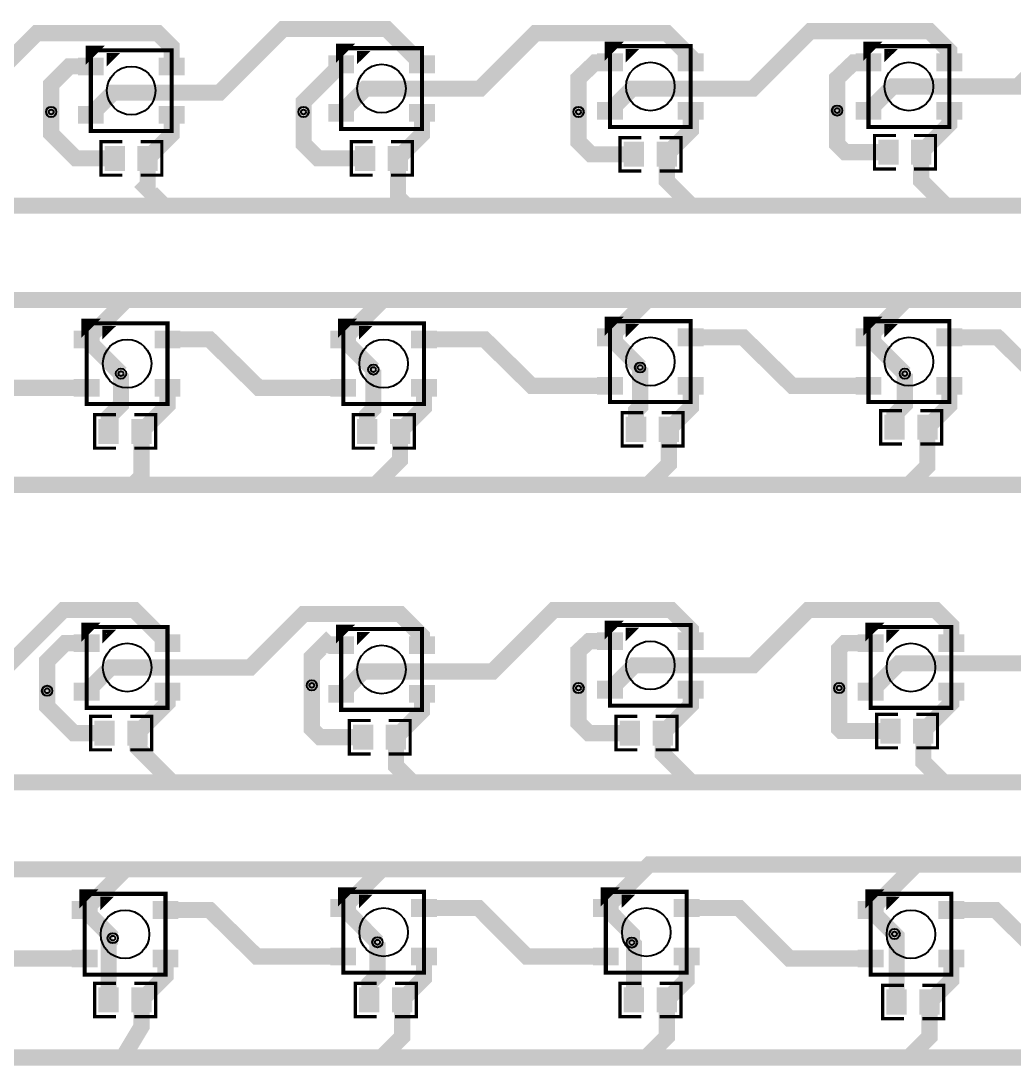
# Model space of a CAD drawing. Extents: x -5 to 8273, y -8273 to 5.
# Drawn here: x 1971 to 4391, y -5496 to -2940 of the extents above; entities that cross this region are included whole.
import ezdxf

# ---------------------------------------------------------------- set-up
doc = ezdxf.new("R2010")
doc.units = 9
for name, color, linetype, true_color in [('Hole', 7, 'Continuous', 0x222222), ('Multi-Layer', 7, 'Continuous', 0xc0c0c0), ('TopLayer', 7, 'Continuous', 0xff0000), ('TopPasteMaskLayer', 7, 'Continuous', 0x808080), ('TopSilkLayer', 7, 'Continuous', 0xffcc00), ('TopSolderMaskLayer', 7, 'Continuous', 0x800080)]:
    doc.layers.add(name, color=color, linetype=linetype, true_color=true_color)

msp = doc.modelspace()

# ---------------------------------------------------------------- hatches: boundary and pattern name
at = {"layer": 'TopLayer'}
for points in [[(2171.1, -3070.6), (2112, -3070.6), (2112, -3031.3), (2171.1, -3031.3)], [(2367.9, -3070.6), (2308.9, -3070.6), (2308.9, -3031.3), (2367.9, -3031.3)], [(2781.1, -3065.6), (2722, -3065.6), (2722, -3026.3), (2781.1, -3026.3)], [(2977.9, -3065.6), (2918.9, -3065.6), (2918.9, -3026.3), (2977.9, -3026.3)], [(3436.1, -3060.6), (3377, -3060.6), (3377, -3021.3), (3436.1, -3021.3)], [(3632.9, -3060.6), (3573.9, -3060.6), (3573.9, -3021.3), (3632.9, -3021.3)], [(4066.1, -3060.6), (4007, -3060.6), (4007, -3021.3), (4066.1, -3021.3)], [(4262.9, -3060.6), (4203.9, -3060.6), (4203.9, -3021.3), (4262.9, -3021.3)], [(3436.1, -3178.7), (3377, -3178.7), (3377, -3139.4), (3436.1, -3139.4)], [(3632.9, -3178.7), (3573.9, -3178.7), (3573.9, -3139.4), (3632.9, -3139.4)], [(4066.1, -3178.7), (4007, -3178.7), (4007, -3139.4), (4066.1, -3139.4)], [(4262.9, -3178.7), (4203.9, -3178.7), (4203.9, -3139.4), (4262.9, -3139.4)], [(2171.1, -3188.7), (2112, -3188.7), (2112, -3149.4), (2171.1, -3149.4)], [(2367.9, -3188.7), (2308.9, -3188.7), (2308.9, -3149.4), (2367.9, -3149.4)], [(2781.1, -3183.7), (2722, -3183.7), (2722, -3144.4), (2781.1, -3144.4)], [(2977.9, -3183.7), (2918.9, -3183.7), (2918.9, -3144.4), (2977.9, -3144.4)], [(3487.8, -3293.5), (3442.2, -3293.5), (3442.2, -3236.5), (3487.8, -3236.5)], [(3567.8, -3293.5), (3522.2, -3293.5), (3522.2, -3236.5), (3567.8, -3236.5)], [(4107.8, -3288.5), (4062.2, -3288.5), (4062.2, -3231.5), (4107.8, -3231.5)], [(4187.8, -3288.5), (4142.2, -3288.5), (4142.2, -3231.5), (4187.8, -3231.5)], [(2222.8, -3303.5), (2177.2, -3303.5), (2177.2, -3246.5), (2222.8, -3246.5)], [(2302.8, -3303.5), (2257.2, -3303.5), (2257.2, -3246.5), (2302.8, -3246.5)], [(2832.8, -3303.5), (2787.2, -3303.5), (2787.2, -3246.5), (2832.8, -3246.5)], [(2912.8, -3303.5), (2867.2, -3303.5), (2867.2, -3246.5), (2912.8, -3246.5)], [(2161.1, -3735.6), (2102, -3735.6), (2102, -3696.3), (2161.1, -3696.3)], [(2357.9, -3735.6), (2298.9, -3735.6), (2298.9, -3696.3), (2357.9, -3696.3)], [(2786.1, -3735.6), (2727, -3735.6), (2727, -3696.3), (2786.1, -3696.3)], [(2982.9, -3735.6), (2923.9, -3735.6), (2923.9, -3696.3), (2982.9, -3696.3)], [(3436.1, -3730.6), (3377, -3730.6), (3377, -3691.3), (3436.1, -3691.3)], [(3632.9, -3730.6), (3573.9, -3730.6), (3573.9, -3691.3), (3632.9, -3691.3)], [(4066.1, -3730.6), (4007, -3730.6), (4007, -3691.3), (4066.1, -3691.3)], [(4262.9, -3730.6), (4203.9, -3730.6), (4203.9, -3691.3), (4262.9, -3691.3)], [(2161.1, -3853.7), (2102, -3853.7), (2102, -3814.4), (2161.1, -3814.4)], [(2357.9, -3853.7), (2298.9, -3853.7), (2298.9, -3814.4), (2357.9, -3814.4)], [(2786.1, -3853.7), (2727, -3853.7), (2727, -3814.4), (2786.1, -3814.4)], [(2982.9, -3853.7), (2923.9, -3853.7), (2923.9, -3814.4), (2982.9, -3814.4)], [(3436.1, -3848.7), (3377, -3848.7), (3377, -3809.4), (3436.1, -3809.4)], [(3632.9, -3848.7), (3573.9, -3848.7), (3573.9, -3809.4), (3632.9, -3809.4)], [(4066.1, -3848.7), (4007, -3848.7), (4007, -3809.4), (4066.1, -3809.4)], [(4262.9, -3848.7), (4203.9, -3848.7), (4203.9, -3809.4), (4262.9, -3809.4)], [(3492.8, -3963.5), (3447.2, -3963.5), (3447.2, -3906.5), (3492.8, -3906.5)], [(3572.8, -3963.5), (3527.2, -3963.5), (3527.2, -3906.5), (3572.8, -3906.5)], [(4122.8, -3958.5), (4077.2, -3958.5), (4077.2, -3901.5), (4122.8, -3901.5)], [(4202.8, -3958.5), (4157.2, -3958.5), (4157.2, -3901.5), (4202.8, -3901.5)], [(2207.8, -3968.5), (2162.2, -3968.5), (2162.2, -3911.5), (2207.8, -3911.5)], [(2287.8, -3968.5), (2242.2, -3968.5), (2242.2, -3911.5), (2287.8, -3911.5)], [(2837.8, -3968.5), (2792.2, -3968.5), (2792.2, -3911.5), (2837.8, -3911.5)], [(2917.8, -3968.5), (2872.2, -3968.5), (2872.2, -3911.5), (2917.8, -3911.5)], [(2161.1, -4475.6), (2102, -4475.6), (2102, -4436.3), (2161.1, -4436.3)], [(2357.9, -4475.6), (2298.9, -4475.6), (2298.9, -4436.3), (2357.9, -4436.3)], [(2781.1, -4480.6), (2722, -4480.6), (2722, -4441.3), (2781.1, -4441.3)], [(2977.9, -4480.6), (2918.9, -4480.6), (2918.9, -4441.3), (2977.9, -4441.3)], [(3436.1, -4470.6), (3377, -4470.6), (3377, -4431.3), (3436.1, -4431.3)], [(3632.9, -4470.6), (3573.9, -4470.6), (3573.9, -4431.3), (3632.9, -4431.3)], [(4071.1, -4475.6), (4012, -4475.6), (4012, -4436.3), (4071.1, -4436.3)], [(4267.9, -4475.6), (4208.9, -4475.6), (4208.9, -4436.3), (4267.9, -4436.3)], [(2161.1, -4593.7), (2102, -4593.7), (2102, -4554.4), (2161.1, -4554.4)], [(2357.9, -4593.7), (2298.9, -4593.7), (2298.9, -4554.4), (2357.9, -4554.4)], [(2781.1, -4598.7), (2722, -4598.7), (2722, -4559.4), (2781.1, -4559.4)], [(2977.9, -4598.7), (2918.9, -4598.7), (2918.9, -4559.4), (2977.9, -4559.4)], [(3436.1, -4588.7), (3377, -4588.7), (3377, -4549.4), (3436.1, -4549.4)], [(3632.9, -4588.7), (3573.9, -4588.7), (3573.9, -4549.4), (3632.9, -4549.4)], [(4071.1, -4593.7), (4012, -4593.7), (4012, -4554.4), (4071.1, -4554.4)], [(4267.9, -4593.7), (4208.9, -4593.7), (4208.9, -4554.4), (4267.9, -4554.4)], [(2197.8, -4703.5), (2152.2, -4703.5), (2152.2, -4646.5), (2197.8, -4646.5)], [(2277.8, -4703.5), (2232.2, -4703.5), (2232.2, -4646.5), (2277.8, -4646.5)], [(3477.8, -4703.5), (3432.2, -4703.5), (3432.2, -4646.5), (3477.8, -4646.5)], [(3557.8, -4703.5), (3512.2, -4703.5), (3512.2, -4646.5), (3557.8, -4646.5)], [(4112.8, -4698.5), (4067.2, -4698.5), (4067.2, -4641.5), (4112.8, -4641.5)], [(4192.8, -4698.5), (4147.2, -4698.5), (4147.2, -4641.5), (4192.8, -4641.5)], [(2827.8, -4713.5), (2782.2, -4713.5), (2782.2, -4656.5), (2827.8, -4656.5)], [(2907.8, -4713.5), (2862.2, -4713.5), (2862.2, -4656.5), (2907.8, -4656.5)], [(2786.1, -5120.6), (2727, -5120.6), (2727, -5081.3), (2786.1, -5081.3)], [(2982.9, -5120.6), (2923.9, -5120.6), (2923.9, -5081.3), (2982.9, -5081.3)], [(3426.1, -5120.6), (3367, -5120.6), (3367, -5081.3), (3426.1, -5081.3)], [(3622.9, -5120.6), (3563.9, -5120.6), (3563.9, -5081.3), (3622.9, -5081.3)], [(2156.1, -5125.6), (2097, -5125.6), (2097, -5086.3), (2156.1, -5086.3)], [(2352.9, -5125.6), (2293.9, -5125.6), (2293.9, -5086.3), (2352.9, -5086.3)], [(4071.1, -5125.6), (4012, -5125.6), (4012, -5086.3), (4071.1, -5086.3)], [(4267.9, -5125.6), (4208.9, -5125.6), (4208.9, -5086.3), (4267.9, -5086.3)], [(2156.1, -5243.7), (2097, -5243.7), (2097, -5204.4), (2156.1, -5204.4)], [(2352.9, -5243.7), (2293.9, -5243.7), (2293.9, -5204.4), (2352.9, -5204.4)], [(2786.1, -5238.7), (2727, -5238.7), (2727, -5199.4), (2786.1, -5199.4)], [(2982.9, -5238.7), (2923.9, -5238.7), (2923.9, -5199.4), (2982.9, -5199.4)], [(3426.1, -5238.7), (3367, -5238.7), (3367, -5199.4), (3426.1, -5199.4)], [(3622.9, -5238.7), (3563.9, -5238.7), (3563.9, -5199.4), (3622.9, -5199.4)], [(4071.1, -5243.7), (4012, -5243.7), (4012, -5204.4), (4071.1, -5204.4)], [(4267.9, -5243.7), (4208.9, -5243.7), (4208.9, -5204.4), (4267.9, -5204.4)], [(2207.8, -5353.5), (2162.2, -5353.5), (2162.2, -5296.5), (2207.8, -5296.5)], [(2287.8, -5353.5), (2242.2, -5353.5), (2242.2, -5296.5), (2287.8, -5296.5)], [(2842.8, -5353.5), (2797.2, -5353.5), (2797.2, -5296.5), (2842.8, -5296.5)], [(2922.8, -5353.5), (2877.2, -5353.5), (2877.2, -5296.5), (2922.8, -5296.5)], [(3487.8, -5353.5), (3442.2, -5353.5), (3442.2, -5296.5), (3487.8, -5296.5)], [(3567.8, -5353.5), (3522.2, -5353.5), (3522.2, -5296.5), (3567.8, -5296.5)], [(4127.8, -5358.5), (4082.2, -5358.5), (4082.2, -5301.5), (4127.8, -5301.5)], [(4207.8, -5358.5), (4162.2, -5358.5), (4162.2, -5301.5), (4207.8, -5301.5)]]:
    msp.add_hatch(color=256, dxfattribs=at).paths.add_polyline_path(points)
at = {"layer": 'TopPasteMaskLayer'}
for points in [[(2171.1, -3070.6), (2112, -3070.6), (2112, -3031.3), (2171.1, -3031.3)], [(2367.9, -3070.6), (2308.9, -3070.6), (2308.9, -3031.3), (2367.9, -3031.3)], [(2781.1, -3065.6), (2722, -3065.6), (2722, -3026.3), (2781.1, -3026.3)], [(2977.9, -3065.6), (2918.9, -3065.6), (2918.9, -3026.3), (2977.9, -3026.3)], [(3436.1, -3060.6), (3377, -3060.6), (3377, -3021.3), (3436.1, -3021.3)], [(3632.9, -3060.6), (3573.9, -3060.6), (3573.9, -3021.3), (3632.9, -3021.3)], [(4066.1, -3060.6), (4007, -3060.6), (4007, -3021.3), (4066.1, -3021.3)], [(4262.9, -3060.6), (4203.9, -3060.6), (4203.9, -3021.3), (4262.9, -3021.3)], [(3436.1, -3178.7), (3377, -3178.7), (3377, -3139.4), (3436.1, -3139.4)], [(3632.9, -3178.7), (3573.9, -3178.7), (3573.9, -3139.4), (3632.9, -3139.4)], [(4066.1, -3178.7), (4007, -3178.7), (4007, -3139.4), (4066.1, -3139.4)], [(4262.9, -3178.7), (4203.9, -3178.7), (4203.9, -3139.4), (4262.9, -3139.4)], [(2171.1, -3188.7), (2112, -3188.7), (2112, -3149.4), (2171.1, -3149.4)], [(2367.9, -3188.7), (2308.9, -3188.7), (2308.9, -3149.4), (2367.9, -3149.4)], [(2781.1, -3183.7), (2722, -3183.7), (2722, -3144.4), (2781.1, -3144.4)], [(2977.9, -3183.7), (2918.9, -3183.7), (2918.9, -3144.4), (2977.9, -3144.4)], [(3487.8, -3293.5), (3442.2, -3293.5), (3442.2, -3236.5), (3487.8, -3236.5)], [(3567.8, -3293.5), (3522.2, -3293.5), (3522.2, -3236.5), (3567.8, -3236.5)], [(4107.8, -3288.5), (4062.2, -3288.5), (4062.2, -3231.5), (4107.8, -3231.5)], [(4187.8, -3288.5), (4142.2, -3288.5), (4142.2, -3231.5), (4187.8, -3231.5)], [(2222.8, -3303.5), (2177.2, -3303.5), (2177.2, -3246.5), (2222.8, -3246.5)], [(2302.8, -3303.5), (2257.2, -3303.5), (2257.2, -3246.5), (2302.8, -3246.5)], [(2832.8, -3303.5), (2787.2, -3303.5), (2787.2, -3246.5), (2832.8, -3246.5)], [(2912.8, -3303.5), (2867.2, -3303.5), (2867.2, -3246.5), (2912.8, -3246.5)], [(2161.1, -3735.6), (2102, -3735.6), (2102, -3696.3), (2161.1, -3696.3)], [(2357.9, -3735.6), (2298.9, -3735.6), (2298.9, -3696.3), (2357.9, -3696.3)], [(2786.1, -3735.6), (2727, -3735.6), (2727, -3696.3), (2786.1, -3696.3)], [(2982.9, -3735.6), (2923.9, -3735.6), (2923.9, -3696.3), (2982.9, -3696.3)], [(3436.1, -3730.6), (3377, -3730.6), (3377, -3691.3), (3436.1, -3691.3)], [(3632.9, -3730.6), (3573.9, -3730.6), (3573.9, -3691.3), (3632.9, -3691.3)], [(4066.1, -3730.6), (4007, -3730.6), (4007, -3691.3), (4066.1, -3691.3)], [(4262.9, -3730.6), (4203.9, -3730.6), (4203.9, -3691.3), (4262.9, -3691.3)], [(2161.1, -3853.7), (2102, -3853.7), (2102, -3814.4), (2161.1, -3814.4)], [(2357.9, -3853.7), (2298.9, -3853.7), (2298.9, -3814.4), (2357.9, -3814.4)], [(2786.1, -3853.7), (2727, -3853.7), (2727, -3814.4), (2786.1, -3814.4)], [(2982.9, -3853.7), (2923.9, -3853.7), (2923.9, -3814.4), (2982.9, -3814.4)], [(3436.1, -3848.7), (3377, -3848.7), (3377, -3809.4), (3436.1, -3809.4)], [(3632.9, -3848.7), (3573.9, -3848.7), (3573.9, -3809.4), (3632.9, -3809.4)], [(4066.1, -3848.7), (4007, -3848.7), (4007, -3809.4), (4066.1, -3809.4)], [(4262.9, -3848.7), (4203.9, -3848.7), (4203.9, -3809.4), (4262.9, -3809.4)], [(3492.8, -3963.5), (3447.2, -3963.5), (3447.2, -3906.5), (3492.8, -3906.5)], [(3572.8, -3963.5), (3527.2, -3963.5), (3527.2, -3906.5), (3572.8, -3906.5)], [(4122.8, -3958.5), (4077.2, -3958.5), (4077.2, -3901.5), (4122.8, -3901.5)], [(4202.8, -3958.5), (4157.2, -3958.5), (4157.2, -3901.5), (4202.8, -3901.5)], [(2207.8, -3968.5), (2162.2, -3968.5), (2162.2, -3911.5), (2207.8, -3911.5)], [(2287.8, -3968.5), (2242.2, -3968.5), (2242.2, -3911.5), (2287.8, -3911.5)], [(2837.8, -3968.5), (2792.2, -3968.5), (2792.2, -3911.5), (2837.8, -3911.5)], [(2917.8, -3968.5), (2872.2, -3968.5), (2872.2, -3911.5), (2917.8, -3911.5)], [(2161.1, -4475.6), (2102, -4475.6), (2102, -4436.3), (2161.1, -4436.3)], [(2357.9, -4475.6), (2298.9, -4475.6), (2298.9, -4436.3), (2357.9, -4436.3)], [(2781.1, -4480.6), (2722, -4480.6), (2722, -4441.3), (2781.1, -4441.3)], [(2977.9, -4480.6), (2918.9, -4480.6), (2918.9, -4441.3), (2977.9, -4441.3)], [(3436.1, -4470.6), (3377, -4470.6), (3377, -4431.3), (3436.1, -4431.3)], [(3632.9, -4470.6), (3573.9, -4470.6), (3573.9, -4431.3), (3632.9, -4431.3)], [(4071.1, -4475.6), (4012, -4475.6), (4012, -4436.3), (4071.1, -4436.3)], [(4267.9, -4475.6), (4208.9, -4475.6), (4208.9, -4436.3), (4267.9, -4436.3)], [(2161.1, -4593.7), (2102, -4593.7), (2102, -4554.4), (2161.1, -4554.4)], [(2357.9, -4593.7), (2298.9, -4593.7), (2298.9, -4554.4), (2357.9, -4554.4)], [(2781.1, -4598.7), (2722, -4598.7), (2722, -4559.4), (2781.1, -4559.4)], [(2977.9, -4598.7), (2918.9, -4598.7), (2918.9, -4559.4), (2977.9, -4559.4)], [(3436.1, -4588.7), (3377, -4588.7), (3377, -4549.4), (3436.1, -4549.4)], [(3632.9, -4588.7), (3573.9, -4588.7), (3573.9, -4549.4), (3632.9, -4549.4)], [(4071.1, -4593.7), (4012, -4593.7), (4012, -4554.4), (4071.1, -4554.4)], [(4267.9, -4593.7), (4208.9, -4593.7), (4208.9, -4554.4), (4267.9, -4554.4)], [(2197.8, -4703.5), (2152.2, -4703.5), (2152.2, -4646.5), (2197.8, -4646.5)], [(2277.8, -4703.5), (2232.2, -4703.5), (2232.2, -4646.5), (2277.8, -4646.5)], [(3477.8, -4703.5), (3432.2, -4703.5), (3432.2, -4646.5), (3477.8, -4646.5)], [(3557.8, -4703.5), (3512.2, -4703.5), (3512.2, -4646.5), (3557.8, -4646.5)], [(4112.8, -4698.5), (4067.2, -4698.5), (4067.2, -4641.5), (4112.8, -4641.5)], [(4192.8, -4698.5), (4147.2, -4698.5), (4147.2, -4641.5), (4192.8, -4641.5)], [(2827.8, -4713.5), (2782.2, -4713.5), (2782.2, -4656.5), (2827.8, -4656.5)], [(2907.8, -4713.5), (2862.2, -4713.5), (2862.2, -4656.5), (2907.8, -4656.5)], [(2786.1, -5120.6), (2727, -5120.6), (2727, -5081.3), (2786.1, -5081.3)], [(2982.9, -5120.6), (2923.9, -5120.6), (2923.9, -5081.3), (2982.9, -5081.3)], [(3426.1, -5120.6), (3367, -5120.6), (3367, -5081.3), (3426.1, -5081.3)], [(3622.9, -5120.6), (3563.9, -5120.6), (3563.9, -5081.3), (3622.9, -5081.3)], [(2156.1, -5125.6), (2097, -5125.6), (2097, -5086.3), (2156.1, -5086.3)], [(2352.9, -5125.6), (2293.9, -5125.6), (2293.9, -5086.3), (2352.9, -5086.3)], [(4071.1, -5125.6), (4012, -5125.6), (4012, -5086.3), (4071.1, -5086.3)], [(4267.9, -5125.6), (4208.9, -5125.6), (4208.9, -5086.3), (4267.9, -5086.3)], [(2156.1, -5243.7), (2097, -5243.7), (2097, -5204.4), (2156.1, -5204.4)], [(2352.9, -5243.7), (2293.9, -5243.7), (2293.9, -5204.4), (2352.9, -5204.4)], [(2786.1, -5238.7), (2727, -5238.7), (2727, -5199.4), (2786.1, -5199.4)], [(2982.9, -5238.7), (2923.9, -5238.7), (2923.9, -5199.4), (2982.9, -5199.4)], [(3426.1, -5238.7), (3367, -5238.7), (3367, -5199.4), (3426.1, -5199.4)], [(3622.9, -5238.7), (3563.9, -5238.7), (3563.9, -5199.4), (3622.9, -5199.4)], [(4071.1, -5243.7), (4012, -5243.7), (4012, -5204.4), (4071.1, -5204.4)], [(4267.9, -5243.7), (4208.9, -5243.7), (4208.9, -5204.4), (4267.9, -5204.4)], [(2207.8, -5353.5), (2162.2, -5353.5), (2162.2, -5296.5), (2207.8, -5296.5)], [(2287.8, -5353.5), (2242.2, -5353.5), (2242.2, -5296.5), (2287.8, -5296.5)], [(2842.8, -5353.5), (2797.2, -5353.5), (2797.2, -5296.5), (2842.8, -5296.5)], [(2922.8, -5353.5), (2877.2, -5353.5), (2877.2, -5296.5), (2922.8, -5296.5)], [(3487.8, -5353.5), (3442.2, -5353.5), (3442.2, -5296.5), (3487.8, -5296.5)], [(3567.8, -5353.5), (3522.2, -5353.5), (3522.2, -5296.5), (3567.8, -5296.5)], [(4127.8, -5358.5), (4082.2, -5358.5), (4082.2, -5301.5), (4127.8, -5301.5)], [(4207.8, -5358.5), (4162.2, -5358.5), (4162.2, -5301.5), (4207.8, -5301.5)]]:
    msp.add_hatch(color=256, dxfattribs=at).paths.add_polyline_path(points)
at = {"layer": 'TopSolderMaskLayer'}
for points in [[(2173.1, -3072.6), (2110, -3072.6), (2110, -3029.3), (2173.1, -3029.3)], [(2369.9, -3072.6), (2306.9, -3072.6), (2306.9, -3029.3), (2369.9, -3029.3)], [(2783.1, -3067.6), (2720, -3067.6), (2720, -3024.3), (2783.1, -3024.3)], [(2979.9, -3067.6), (2916.9, -3067.6), (2916.9, -3024.3), (2979.9, -3024.3)], [(3438.1, -3062.6), (3375, -3062.6), (3375, -3019.3), (3438.1, -3019.3)], [(3634.9, -3062.6), (3571.9, -3062.6), (3571.9, -3019.3), (3634.9, -3019.3)], [(4068.1, -3062.6), (4005, -3062.6), (4005, -3019.3), (4068.1, -3019.3)], [(4264.9, -3062.6), (4201.9, -3062.6), (4201.9, -3019.3), (4264.9, -3019.3)], [(2783.1, -3185.7), (2720, -3185.7), (2720, -3142.4), (2783.1, -3142.4)], [(2979.9, -3185.7), (2916.9, -3185.7), (2916.9, -3142.4), (2979.9, -3142.4)], [(3438.1, -3180.7), (3375, -3180.7), (3375, -3137.4), (3438.1, -3137.4)], [(3634.9, -3180.7), (3571.9, -3180.7), (3571.9, -3137.4), (3634.9, -3137.4)], [(4068.1, -3180.7), (4005, -3180.7), (4005, -3137.4), (4068.1, -3137.4)], [(4264.9, -3180.7), (4201.9, -3180.7), (4201.9, -3137.4), (4264.9, -3137.4)], [(2173.1, -3190.7), (2110, -3190.7), (2110, -3147.4), (2173.1, -3147.4)], [(2369.9, -3190.7), (2306.9, -3190.7), (2306.9, -3147.4), (2369.9, -3147.4)], [(2224.8, -3305.5), (2175.2, -3305.5), (2175.2, -3244.5), (2224.8, -3244.5)], [(2304.8, -3305.5), (2255.2, -3305.5), (2255.2, -3244.5), (2304.8, -3244.5)], [(2834.8, -3305.5), (2785.2, -3305.5), (2785.2, -3244.5), (2834.8, -3244.5)], [(2914.8, -3305.5), (2865.2, -3305.5), (2865.2, -3244.5), (2914.8, -3244.5)], [(3489.8, -3295.5), (3440.2, -3295.5), (3440.2, -3234.5), (3489.8, -3234.5)], [(3569.8, -3295.5), (3520.2, -3295.5), (3520.2, -3234.5), (3569.8, -3234.5)], [(4109.8, -3290.5), (4060.2, -3290.5), (4060.2, -3229.5), (4109.8, -3229.5)], [(4189.8, -3290.5), (4140.2, -3290.5), (4140.2, -3229.5), (4189.8, -3229.5)], [(2163.1, -3737.6), (2100, -3737.6), (2100, -3694.3), (2163.1, -3694.3)], [(2359.9, -3737.6), (2296.9, -3737.6), (2296.9, -3694.3), (2359.9, -3694.3)], [(2788.1, -3737.6), (2725, -3737.6), (2725, -3694.3), (2788.1, -3694.3)], [(2984.9, -3737.6), (2921.9, -3737.6), (2921.9, -3694.3), (2984.9, -3694.3)], [(3438.1, -3732.6), (3375, -3732.6), (3375, -3689.3), (3438.1, -3689.3)], [(3634.9, -3732.6), (3571.9, -3732.6), (3571.9, -3689.3), (3634.9, -3689.3)], [(4068.1, -3732.6), (4005, -3732.6), (4005, -3689.3), (4068.1, -3689.3)], [(4264.9, -3732.6), (4201.9, -3732.6), (4201.9, -3689.3), (4264.9, -3689.3)], [(3438.1, -3850.7), (3375, -3850.7), (3375, -3807.4), (3438.1, -3807.4)], [(3634.9, -3850.7), (3571.9, -3850.7), (3571.9, -3807.4), (3634.9, -3807.4)], [(4068.1, -3850.7), (4005, -3850.7), (4005, -3807.4), (4068.1, -3807.4)], [(4264.9, -3850.7), (4201.9, -3850.7), (4201.9, -3807.4), (4264.9, -3807.4)], [(2163.1, -3855.7), (2100, -3855.7), (2100, -3812.4), (2163.1, -3812.4)], [(2359.9, -3855.7), (2296.9, -3855.7), (2296.9, -3812.4), (2359.9, -3812.4)], [(2788.1, -3855.7), (2725, -3855.7), (2725, -3812.4), (2788.1, -3812.4)], [(2984.9, -3855.7), (2921.9, -3855.7), (2921.9, -3812.4), (2984.9, -3812.4)], [(2209.8, -3970.5), (2160.2, -3970.5), (2160.2, -3909.5), (2209.8, -3909.5)], [(2289.8, -3970.5), (2240.2, -3970.5), (2240.2, -3909.5), (2289.8, -3909.5)], [(2839.8, -3970.5), (2790.2, -3970.5), (2790.2, -3909.5), (2839.8, -3909.5)], [(2919.8, -3970.5), (2870.2, -3970.5), (2870.2, -3909.5), (2919.8, -3909.5)], [(3494.8, -3965.5), (3445.2, -3965.5), (3445.2, -3904.5), (3494.8, -3904.5)], [(3574.8, -3965.5), (3525.2, -3965.5), (3525.2, -3904.5), (3574.8, -3904.5)], [(4124.8, -3960.5), (4075.2, -3960.5), (4075.2, -3899.5), (4124.8, -3899.5)], [(4204.8, -3960.5), (4155.2, -3960.5), (4155.2, -3899.5), (4204.8, -3899.5)], [(2163.1, -4477.6), (2100, -4477.6), (2100, -4434.3), (2163.1, -4434.3)], [(2359.9, -4477.6), (2296.9, -4477.6), (2296.9, -4434.3), (2359.9, -4434.3)], [(2783.1, -4482.6), (2720, -4482.6), (2720, -4439.3), (2783.1, -4439.3)], [(2979.9, -4482.6), (2916.9, -4482.6), (2916.9, -4439.3), (2979.9, -4439.3)], [(3438.1, -4472.6), (3375, -4472.6), (3375, -4429.3), (3438.1, -4429.3)], [(3634.9, -4472.6), (3571.9, -4472.6), (3571.9, -4429.3), (3634.9, -4429.3)], [(4073.1, -4477.6), (4010, -4477.6), (4010, -4434.3), (4073.1, -4434.3)], [(4269.9, -4477.6), (4206.9, -4477.6), (4206.9, -4434.3), (4269.9, -4434.3)], [(3438.1, -4590.7), (3375, -4590.7), (3375, -4547.4), (3438.1, -4547.4)], [(3634.9, -4590.7), (3571.9, -4590.7), (3571.9, -4547.4), (3634.9, -4547.4)], [(2163.1, -4595.7), (2100, -4595.7), (2100, -4552.4), (2163.1, -4552.4)], [(2359.9, -4595.7), (2296.9, -4595.7), (2296.9, -4552.4), (2359.9, -4552.4)], [(2783.1, -4600.7), (2720, -4600.7), (2720, -4557.4), (2783.1, -4557.4)], [(2979.9, -4600.7), (2916.9, -4600.7), (2916.9, -4557.4), (2979.9, -4557.4)], [(4073.1, -4595.7), (4010, -4595.7), (4010, -4552.4), (4073.1, -4552.4)], [(4269.9, -4595.7), (4206.9, -4595.7), (4206.9, -4552.4), (4269.9, -4552.4)], [(2199.8, -4705.5), (2150.2, -4705.5), (2150.2, -4644.5), (2199.8, -4644.5)], [(2279.8, -4705.5), (2230.2, -4705.5), (2230.2, -4644.5), (2279.8, -4644.5)], [(3479.8, -4705.5), (3430.2, -4705.5), (3430.2, -4644.5), (3479.8, -4644.5)], [(3559.8, -4705.5), (3510.2, -4705.5), (3510.2, -4644.5), (3559.8, -4644.5)], [(4114.8, -4700.5), (4065.2, -4700.5), (4065.2, -4639.5), (4114.8, -4639.5)], [(4194.8, -4700.5), (4145.2, -4700.5), (4145.2, -4639.5), (4194.8, -4639.5)], [(2829.8, -4715.5), (2780.2, -4715.5), (2780.2, -4654.5), (2829.8, -4654.5)], [(2909.8, -4715.5), (2860.2, -4715.5), (2860.2, -4654.5), (2909.8, -4654.5)], [(2158.1, -5127.6), (2095, -5127.6), (2095, -5084.3), (2158.1, -5084.3)], [(2354.9, -5127.6), (2291.9, -5127.6), (2291.9, -5084.3), (2354.9, -5084.3)], [(2788.1, -5122.6), (2725, -5122.6), (2725, -5079.3), (2788.1, -5079.3)], [(2984.9, -5122.6), (2921.9, -5122.6), (2921.9, -5079.3), (2984.9, -5079.3)], [(3428.1, -5122.6), (3365, -5122.6), (3365, -5079.3), (3428.1, -5079.3)], [(3624.9, -5122.6), (3561.9, -5122.6), (3561.9, -5079.3), (3624.9, -5079.3)], [(4073.1, -5127.6), (4010, -5127.6), (4010, -5084.3), (4073.1, -5084.3)], [(4269.9, -5127.6), (4206.9, -5127.6), (4206.9, -5084.3), (4269.9, -5084.3)], [(2158.1, -5245.7), (2095, -5245.7), (2095, -5202.4), (2158.1, -5202.4)], [(2354.9, -5245.7), (2291.9, -5245.7), (2291.9, -5202.4), (2354.9, -5202.4)], [(2788.1, -5240.7), (2725, -5240.7), (2725, -5197.4), (2788.1, -5197.4)], [(2984.9, -5240.7), (2921.9, -5240.7), (2921.9, -5197.4), (2984.9, -5197.4)], [(3428.1, -5240.7), (3365, -5240.7), (3365, -5197.4), (3428.1, -5197.4)], [(3624.9, -5240.7), (3561.9, -5240.7), (3561.9, -5197.4), (3624.9, -5197.4)], [(4073.1, -5245.7), (4010, -5245.7), (4010, -5202.4), (4073.1, -5202.4)], [(4269.9, -5245.7), (4206.9, -5245.7), (4206.9, -5202.4), (4269.9, -5202.4)], [(2209.8, -5355.5), (2160.2, -5355.5), (2160.2, -5294.5), (2209.8, -5294.5)], [(2289.8, -5355.5), (2240.2, -5355.5), (2240.2, -5294.5), (2289.8, -5294.5)], [(2844.8, -5355.5), (2795.2, -5355.5), (2795.2, -5294.5), (2844.8, -5294.5)], [(2924.8, -5355.5), (2875.2, -5355.5), (2875.2, -5294.5), (2924.8, -5294.5)], [(3489.8, -5355.5), (3440.2, -5355.5), (3440.2, -5294.5), (3489.8, -5294.5)], [(3569.8, -5355.5), (3520.2, -5355.5), (3520.2, -5294.5), (3569.8, -5294.5)], [(4129.8, -5360.5), (4080.2, -5360.5), (4080.2, -5299.5), (4129.8, -5299.5)], [(4209.8, -5360.5), (4160.2, -5360.5), (4160.2, -5299.5), (4209.8, -5299.5)]]:
    msp.add_hatch(color=256, dxfattribs=at).paths.add_polyline_path(points)

# ---------------------------------------------------------------- linework, layer by layer
at = {"layer": 'Hole'}
for centre in [(2045, -3161.9), (2660, -3161.9), (3330, -3161.9), (3960, -3158.6), (3480, -3784.4), (2215, -3799.4), (2830, -3789.4), (4125, -3799.4), (2035, -4571.9), (2680, -4558.6), (3330, -4565.2), (3965, -4565.2), (4100, -5164.4), (2195, -5174.4), (2840, -5184.4), (3460, -5185.2)]:
    msp.add_circle(centre, 6, dxfattribs=at)
at = {"layer": 'Multi-Layer'}
for centre in [(2045, -3161.9), (2660, -3161.9), (3330, -3161.9), (3960, -3158.6), (2830, -3789.4), (3480, -3784.4), (2215, -3799.4), (4125, -3799.4), (2680, -4558.6), (2035, -4571.9), (3330, -4565.2), (3965, -4565.2), (4100, -5164.4), (2195, -5174.4), (2840, -5184.4), (3460, -5185.2)]:
    msp.add_circle(centre, 12.5, dxfattribs=at)
at = {"layer": 'TopLayer', "const_width": 39.4}
for points in [[(2338.4, -3050.9), (2338.4, -3003.4), (2305, -2970), (2010, -2970), (1875, -3105), (1560.6, -3105), (1496.6, -3169.1)], [(2948.4, -3045.9), (2862.5, -2960), (2610, -2960), (2455, -3115), (2195.6, -3115), (2141.6, -3169.1)], [(3603.4, -3040.9), (3603.4, -3028.4), (3545, -2970), (3225, -2970), (3090, -3105), (2810.6, -3105), (2751.6, -3164.1)], [(4233.4, -3040.9), (4233.4, -3013.4), (4185, -2965), (3895, -2965), (3755, -3105), (3460.6, -3105), (3406.6, -3159.1)], [(4853.4, -3040.9), (4772.5, -2960), (4540, -2960), (4400, -3100), (4095.6, -3100), (4036.6, -3159.1)], [(2045, -3161.9), (2045, -3095), (2089, -3050.9), (2141.6, -3050.9)], [(2660, -3161.9), (2660, -3137.5), (2751.6, -3045.9)], [(3330, -3161.9), (3330, -3080), (3371, -3040.9), (3406.6, -3040.9)], [(3960, -3158.6), (3960, -3080), (4001, -3040.9), (4036.6, -3040.9)], [(2200, -3275), (2105, -3275), (2045, -3215), (2045, -3161.9)], [(2810, -3275), (2695, -3275), (2660, -3240), (2660, -3161.9)], [(3465, -3265), (3360, -3265), (3330, -3235), (3330, -3161.9)], [(3545, -3265), (3603.4, -3206.6), (3603.4, -3159.1)], [(4085, -3260), (3980, -3260), (3960, -3240), (3960, -3158.6)], [(4165, -3260), (4233.4, -3191.6), (4233.4, -3159.1)], [(2280, -3275), (2338.4, -3216.6), (2338.4, -3169.1)], [(2890, -3275), (2948.4, -3216.6), (2948.4, -3164.1)], [(4875, -3390), (4225, -3390), (4165, -3330), (4165, -3260)], [(2320, -3390), (1670, -3390), (1635, -3355), (1635, -3270)], [(2910, -3390), (2320, -3390), (2275, -3345), (2280, -3340), (2280, -3275)], [(3605, -3390), (2910, -3390), (2890, -3370), (2890, -3275)], [(4225, -3390), (3605, -3390), (3545, -3330), (3545, -3265)], [(2227.5, -3620), (1592.5, -3620), (1496.6, -3715.9)], [(2852.5, -3620), (2227.5, -3620), (2131.6, -3715.9)], [(3497.5, -3620), (2852.5, -3620), (2756.6, -3715.9)], [(4127.5, -3620), (3497.5, -3620), (3406.6, -3710.9)], [(4747.5, -3620), (4127.5, -3620), (4036.6, -3710.9)], [(1693.4, -3715.9), (1816, -3715.9), (1936, -3834.1), (2131.6, -3834.1)], [(2215, -3799.4), (2215, -3799.4), (2131.6, -3715.9)], [(2328.4, -3715.9), (2431, -3715.9), (2551, -3834.1), (2756.6, -3834.1)], [(2830, -3789.4), (2830, -3789.4), (2756.6, -3715.9)], [(2953.4, -3715.9), (3101, -3715.9), (3216, -3829.1), (3406.6, -3829.1)], [(3480, -3784.4), (3480, -3784.4), (3406.6, -3710.9)], [(3603.4, -3710.9), (3731, -3710.9), (3851, -3829.1), (4036.6, -3829.1)], [(4125, -3799.4), (4125, -3799.4), (4036.6, -3710.9)], [(4233.4, -3710.9), (4351, -3710.9), (4476, -3834.1), (4651.6, -3834.1)], [(2185, -3940), (2185, -3905), (2215, -3875), (2215, -3799.4)], [(2815, -3940), (2815, -3900), (2830, -3885), (2830, -3789.4)], [(3470, -3935), (3470, -3890), (3480, -3880), (3480, -3784.4)], [(4100, -3930), (4100, -3900), (4125, -3875), (4125, -3799.4)], [(2265, -3940), (2328.4, -3876.6), (2328.4, -3834.1)], [(2895, -3940), (2953.4, -3881.6), (2953.4, -3834.1)], [(3550, -3935), (3603.4, -3881.6), (3603.4, -3829.1)], [(4180, -3930), (4233.4, -3876.6), (4233.4, -3829.1)], [(1605, -4070), (2245, -4070), (2265, -4050), (2265, -3940)], [(2245, -4070), (2835, -4070), (2895, -4010), (2895, -3940)], [(2835, -4070), (3500, -4070), (3545, -4025), (3550, -4020), (3550, -3935)], [(3500, -4070), (4135, -4070), (4180, -4025), (4180, -3930)], [(4135, -4070), (4755, -4070), (4785, -4040), (4785, -3935)], [(2328.4, -4455.9), (2247.5, -4375), (2075, -4375), (1935, -4515), (1615, -4515), (1556, -4574.1), (1491.6, -4574.1)], [(2948.4, -4460.9), (2948.4, -4438.4), (2895, -4385), (2660, -4385), (2530, -4515), (2190.6, -4515), (2131.6, -4574.1)], [(3603.4, -4450.9), (3603.4, -4423.4), (3555, -4375), (3270, -4375), (3120, -4525), (2805.6, -4525), (2751.6, -4579.1)], [(4238.4, -4455.9), (4238.4, -4413.4), (4200, -4375), (3890, -4375), (3755, -4510), (3465.6, -4510), (3406.6, -4569.1)], [(4848.4, -4445.9), (4848.4, -4418.4), (4805, -4375), (4545, -4375), (4415, -4505), (4110.6, -4505), (4041.6, -4574.1)], [(2035, -4571.9), (2035, -4500), (2079, -4455.9), (2131.6, -4455.9)], [(2680, -4558.6), (2680, -4490), (2715, -4455), (2721, -4460.9), (2751.6, -4460.9)], [(3330, -4565.2), (3330, -4475), (3356, -4450.9), (3406.6, -4450.9)], [(3965, -4565.2), (3965, -4470), (3979, -4455.9), (4041.6, -4455.9)], [(2805, -4685), (2700, -4685), (2680, -4665), (2680, -4558.6)], [(3455, -4675), (3355, -4675), (3330, -4650), (3330, -4565.2)], [(4090, -4670), (3970, -4670), (3965, -4665), (3965, -4565.2)], [(2175, -4675), (2100, -4675), (2035, -4610), (2035, -4571.9)], [(2255, -4675), (2328.4, -4601.6), (2328.4, -4574.1)], [(2885, -4685), (2948.4, -4621.6), (2948.4, -4579.1)], [(3603.4, -4569.1), (3603.4, -4606.6), (3535, -4675)], [(4170, -4670), (4238.4, -4601.6), (4238.4, -4574.1)], [(4865, -4795), (4220, -4795), (4170, -4745), (4170, -4670)], [(2350, -4795), (1675, -4795), (1625, -4745), (1625, -4675)], [(2930, -4795), (2340, -4795), (2255, -4710), (2255, -4675)], [(3605, -4795), (2925, -4795), (2885, -4755), (2885, -4685)], [(4225, -4795), (3605, -4795), (3535, -4725), (3535, -4675)], [(4152.5, -4995), (3502.5, -4995), (3396.6, -5100.9)], [(4762.5, -4995), (4152.5, -4995), (4041.6, -5105.9)], [(2225.6, -5006.9), (1575.6, -5006.9), (1481.6, -5100.9)], [(2850.6, -5006.9), (2225.6, -5006.9), (2126.6, -5105.9)], [(3490.6, -5006.9), (2850.6, -5006.9), (2756.6, -5100.9)], [(1678.4, -5100.9), (1797.9, -5100.9), (1921, -5224.1), (2126.6, -5224.1)], [(2840, -5184.4), (2840, -5184.4), (2756.6, -5100.9)], [(2953.4, -5100.9), (3086, -5100.9), (3204, -5219.1), (3396.6, -5219.1)], [(3460, -5185.2), (3460, -5164.4), (3396.6, -5100.9)], [(3593.4, -5100.9), (3721, -5100.9), (3844, -5224.1), (4041.6, -5224.1)], [(2195, -5174.4), (2195, -5174.4), (2126.6, -5105.9)], [(2323.4, -5105.9), (2431, -5105.9), (2546, -5219.1), (2756.6, -5219.1)], [(4100, -5164.4), (4100, -5164.4), (4041.6, -5105.9)], [(4238.4, -5105.9), (4346, -5105.9), (4466, -5224.1), (4651.6, -5224.1)], [(2185, -5325), (2185, -5184.4), (2195, -5174.4)], [(4105, -5330), (4105, -5169.4), (4100, -5164.4)], [(2820, -5325), (2820, -5285), (2840, -5265), (2840, -5184.4)], [(3465, -5325), (3465, -5190.2), (3460, -5185.2)], [(2265, -5325), (2323.4, -5266.6), (2323.4, -5224.1)], [(2900, -5325), (2953.4, -5271.6), (2953.4, -5219.1)], [(3545, -5325), (3593.4, -5276.6), (3593.4, -5219.1)], [(4185, -5330), (4238.4, -5276.6), (4238.4, -5224.1)], [(1580, -5465), (2220, -5465), (2265, -5390), (2265, -5325)], [(2220, -5465), (2850, -5465), (2900, -5415), (2900, -5325)], [(2850, -5465), (3495, -5465), (3545, -5415), (3545, -5325)], [(3495, -5465), (4135, -5465), (4185, -5415), (4185, -5330)], [(4135, -5465), (4740, -5465), (4795, -5410), (4795, -5325)]]:
    msp.add_lwpolyline(points, dxfattribs=at)
at = {"layer": 'TopSilkLayer', "const_width": 10}
for points in [[(2133.7, -3035.2), (2133.7, -3005.7), (2163.3, -3005.7), (2133.7, -3035.2)], [(2338.4, -3208.4), (2141.6, -3208.4), (2141.6, -3011.6), (2338.4, -3011.6), (2338.4, -3208.4)], [(2743.7, -3030.2), (2743.7, -3000.7), (2773.3, -3000.7), (2743.7, -3030.2)], [(2948.4, -3203.4), (2751.6, -3203.4), (2751.6, -3006.6), (2948.4, -3006.6), (2948.4, -3203.4)], [(2794.9, -3034.1), (2794.9, -3018.4), (2810.7, -3018.4), (2794.9, -3034.1)], [(3398.7, -3025.2), (3398.7, -2995.7), (3428.3, -2995.7), (3398.7, -3025.2)], [(3603.4, -3198.4), (3406.6, -3198.4), (3406.6, -3001.6), (3603.4, -3001.6), (3603.4, -3198.4)], [(3449.9, -3029.1), (3449.9, -3013.4), (3465.7, -3013.4), (3449.9, -3029.1)], [(4028.7, -3025.2), (4028.7, -2995.7), (4058.3, -2995.7), (4028.7, -3025.2)], [(4233.4, -3198.4), (4036.6, -3198.4), (4036.6, -3001.6), (4233.4, -3001.6), (4233.4, -3198.4)], [(4079.9, -3029.1), (4079.9, -3013.4), (4095.7, -3013.4), (4079.9, -3029.1)], [(2184.9, -3039.1), (2184.9, -3023.4), (2200.7, -3023.4), (2184.9, -3039.1)], [(2123.7, -3700.2), (2123.7, -3670.7), (2153.3, -3670.7), (2123.7, -3700.2)], [(2328.4, -3873.4), (2131.6, -3873.4), (2131.6, -3676.6), (2328.4, -3676.6), (2328.4, -3873.4)], [(2748.7, -3700.2), (2748.7, -3670.7), (2778.3, -3670.7), (2748.7, -3700.2)], [(2953.4, -3873.4), (2756.6, -3873.4), (2756.6, -3676.6), (2953.4, -3676.6), (2953.4, -3873.4)], [(3398.7, -3695.2), (3398.7, -3665.7), (3428.3, -3665.7), (3398.7, -3695.2)], [(3603.4, -3868.4), (3406.6, -3868.4), (3406.6, -3671.6), (3603.4, -3671.6), (3603.4, -3868.4)], [(3449.9, -3699.1), (3449.9, -3683.4), (3465.7, -3683.4), (3449.9, -3699.1)], [(4028.7, -3695.2), (4028.7, -3665.7), (4058.3, -3665.7), (4028.7, -3695.2)], [(4233.4, -3868.4), (4036.6, -3868.4), (4036.6, -3671.6), (4233.4, -3671.6), (4233.4, -3868.4)], [(4079.9, -3699.1), (4079.9, -3683.4), (4095.7, -3683.4), (4079.9, -3699.1)], [(2174.9, -3704.1), (2174.9, -3688.4), (2190.7, -3688.4), (2174.9, -3704.1)], [(2799.9, -3704.1), (2799.9, -3688.4), (2815.7, -3688.4), (2799.9, -3704.1)], [(2123.7, -4440.2), (2123.7, -4410.7), (2153.3, -4410.7), (2123.7, -4440.2)], [(2328.4, -4613.4), (2131.6, -4613.4), (2131.6, -4416.6), (2328.4, -4416.6), (2328.4, -4613.4)], [(2743.7, -4445.2), (2743.7, -4415.7), (2773.3, -4415.7), (2743.7, -4445.2)], [(2948.4, -4618.4), (2751.6, -4618.4), (2751.6, -4421.6), (2948.4, -4421.6), (2948.4, -4618.4)], [(3398.7, -4435.2), (3398.7, -4405.7), (3428.3, -4405.7), (3398.7, -4435.2)], [(3603.4, -4608.4), (3406.6, -4608.4), (3406.6, -4411.6), (3603.4, -4411.6), (3603.4, -4608.4)], [(3449.9, -4439.1), (3449.9, -4423.4), (3465.7, -4423.4), (3449.9, -4439.1)], [(4033.7, -4440.2), (4033.7, -4410.7), (4063.3, -4410.7), (4033.7, -4440.2)], [(4238.4, -4613.4), (4041.6, -4613.4), (4041.6, -4416.6), (4238.4, -4416.6), (4238.4, -4613.4)], [(2174.9, -4444.1), (2174.9, -4428.4), (2190.7, -4428.4), (2174.9, -4444.1)], [(2794.9, -4449.1), (2794.9, -4433.4), (2810.7, -4433.4), (2794.9, -4449.1)], [(4084.9, -4444.1), (4084.9, -4428.4), (4100.7, -4428.4), (4084.9, -4444.1)], [(2118.7, -5090.2), (2118.7, -5060.7), (2148.3, -5060.7), (2118.7, -5090.2)], [(2748.7, -5085.2), (2748.7, -5055.7), (2778.3, -5055.7), (2748.7, -5085.2)], [(2953.4, -5258.4), (2756.6, -5258.4), (2756.6, -5061.6), (2953.4, -5061.6), (2953.4, -5258.4)], [(3388.7, -5085.2), (3388.7, -5055.7), (3418.3, -5055.7), (3388.7, -5085.2)], [(3593.4, -5258.4), (3396.6, -5258.4), (3396.6, -5061.6), (3593.4, -5061.6), (3593.4, -5258.4)], [(4033.7, -5090.2), (4033.7, -5060.7), (4063.3, -5060.7), (4033.7, -5090.2)], [(2323.4, -5263.4), (2126.6, -5263.4), (2126.6, -5066.6), (2323.4, -5066.6), (2323.4, -5263.4)], [(2169.9, -5094.1), (2169.9, -5078.4), (2185.7, -5078.4), (2169.9, -5094.1)], [(2799.9, -5089.1), (2799.9, -5073.4), (2815.7, -5073.4), (2799.9, -5089.1)], [(3439.9, -5089.1), (3439.9, -5073.4), (3455.7, -5073.4), (3439.9, -5089.1)], [(4238.4, -5263.4), (4041.6, -5263.4), (4041.6, -5066.6), (4238.4, -5066.6), (4238.4, -5263.4)], [(4084.9, -5094.1), (4084.9, -5078.4), (4100.7, -5078.4), (4084.9, -5094.1)]]:
    msp.add_lwpolyline(points, close=True, dxfattribs=at)
at = {"layer": 'TopSilkLayer', "const_width": 7.87}
for points in [[(4103.2, -3219.3), (4051.2, -3219.3), (4051.2, -3300.8), (4103.2, -3300.8)], [(4147.7, -3219.3), (4199.7, -3219.3), (4199.7, -3300.8), (4147.7, -3300.8)], [(2218.2, -3234.3), (2166.2, -3234.3), (2166.2, -3315.8), (2218.2, -3315.8)], [(2262.7, -3234.3), (2314.7, -3234.3), (2314.7, -3315.8), (2262.7, -3315.8)], [(2828.2, -3234.3), (2776.2, -3234.3), (2776.2, -3315.8), (2828.2, -3315.8)], [(2872.7, -3234.3), (2924.7, -3234.3), (2924.7, -3315.8), (2872.7, -3315.8)], [(3483.2, -3224.3), (3431.2, -3224.3), (3431.2, -3305.8), (3483.2, -3305.8)], [(3527.7, -3224.3), (3579.7, -3224.3), (3579.7, -3305.8), (3527.7, -3305.8)], [(2203.2, -3899.3), (2151.2, -3899.3), (2151.2, -3980.8), (2203.2, -3980.8)], [(2247.7, -3899.3), (2299.7, -3899.3), (2299.7, -3980.8), (2247.7, -3980.8)], [(2833.2, -3899.3), (2781.2, -3899.3), (2781.2, -3980.8), (2833.2, -3980.8)], [(2877.7, -3899.3), (2929.7, -3899.3), (2929.7, -3980.8), (2877.7, -3980.8)], [(3488.2, -3894.3), (3436.2, -3894.3), (3436.2, -3975.8), (3488.2, -3975.8)], [(3532.7, -3894.3), (3584.7, -3894.3), (3584.7, -3975.8), (3532.7, -3975.8)], [(4118.2, -3889.3), (4066.2, -3889.3), (4066.2, -3970.8), (4118.2, -3970.8)], [(4162.7, -3889.3), (4214.7, -3889.3), (4214.7, -3970.8), (4162.7, -3970.8)], [(2193.2, -4634.3), (2141.2, -4634.3), (2141.2, -4715.8), (2193.2, -4715.8)], [(2237.7, -4634.3), (2289.7, -4634.3), (2289.7, -4715.8), (2237.7, -4715.8)], [(2823.2, -4644.3), (2771.2, -4644.3), (2771.2, -4725.8), (2823.2, -4725.8)], [(2867.7, -4644.3), (2919.7, -4644.3), (2919.7, -4725.8), (2867.7, -4725.8)], [(3473.2, -4634.3), (3421.2, -4634.3), (3421.2, -4715.8), (3473.2, -4715.8)], [(3517.7, -4634.3), (3569.7, -4634.3), (3569.7, -4715.8), (3517.7, -4715.8)], [(4108.2, -4629.3), (4056.2, -4629.3), (4056.2, -4710.8), (4108.2, -4710.8)], [(4152.7, -4629.3), (4204.7, -4629.3), (4204.7, -4710.8), (4152.7, -4710.8)], [(2203.2, -5284.3), (2151.2, -5284.3), (2151.2, -5365.8), (2203.2, -5365.8)], [(2247.7, -5284.3), (2299.7, -5284.3), (2299.7, -5365.8), (2247.7, -5365.8)], [(2838.2, -5284.3), (2786.2, -5284.3), (2786.2, -5365.8), (2838.2, -5365.8)], [(2882.7, -5284.3), (2934.7, -5284.3), (2934.7, -5365.8), (2882.7, -5365.8)], [(3483.2, -5284.3), (3431.2, -5284.3), (3431.2, -5365.8), (3483.2, -5365.8)], [(3527.7, -5284.3), (3579.7, -5284.3), (3579.7, -5365.8), (3527.7, -5365.8)], [(4123.2, -5289.3), (4071.2, -5289.3), (4071.2, -5370.8), (4123.2, -5370.8)], [(4167.7, -5289.3), (4219.7, -5289.3), (4219.7, -5370.8), (4167.7, -5370.8)]]:
    msp.add_lwpolyline(points, dxfattribs=at)
at = {"layer": 'TopSilkLayer'}
for centre in [(2240, -3110), (2850, -3105), (3505, -3100), (4135, -3100), (2230, -3775), (2855, -3775), (3505, -3770), (4135, -3770), (2230, -4515), (2850, -4520), (3505, -4510), (4140, -4515), (2225, -5165), (2855, -5160), (3495, -5160), (4140, -5165)]:
    msp.add_circle(centre, 59.1, dxfattribs=at)

doc.saveas('drawing.dxf')
